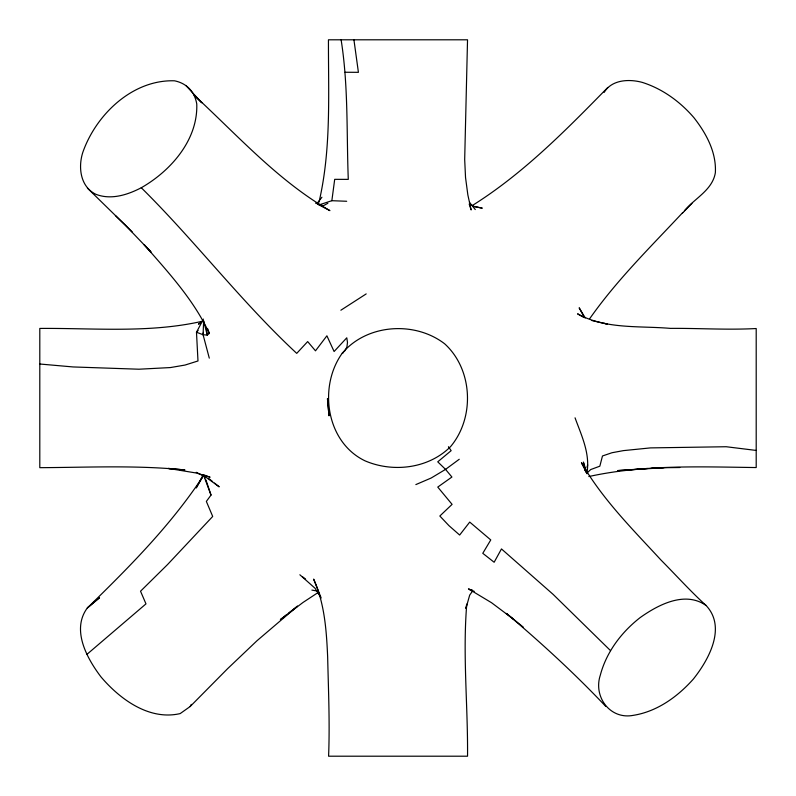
<?xml version="1.0" encoding="UTF-8"?>
<svg xmlns="http://www.w3.org/2000/svg" width="796" height="796" viewBox="0 0 796 796"><rect width="100%" height="100%" fill="white"/><g stroke="black" fill="none" stroke-linecap="round" stroke-linejoin="round"><path stroke-width="1.19" d="M209.288 358.14L203.07 334.718L203.637 321.126M587.209 471.232C589.776 452.466 581.289 434.994 575.05 417.83M466.745 604.363C462.595 654.859 467.958 705.594 467.541 756.2L328.589 756.2C329.912 723.126 328.41 690.023 327.654 656.959C326.489 630.601 324.639 603.458 313.624 579.1L321.176 597.985L315.027 588.234L299.873 574.772M319.206 204.851L331.852 200.701L334.698 179.339L348.28 179.379C346.499 132.833 348.449 85.948 341.116 39.8M207.726 328.848L209.318 333.415L207.268 335.096L203.07 334.718L203.428 332.37M466.675 604.224L465.929 608.423L469.69 595.119L472.506 591.159M344.399 351.484L346.897 347.155L347.484 342.399L346.787 337.803L334.101 351.514L326.897 335.812L315.485 350.827L307.664 341.584L296.729 353.374C241.178 301.764 195.199 241.009 141.29 187.737C127.529 194.901 111.072 200.184 95.888 194.314C80.297 186.801 77.968 167.23 82.834 152.295C96.077 114.495 132.574 79.461 174.503 80.804A75.69 43.7 -45 0 1 196.761 104.017C198.055 139.847 170.861 170.851 141.29 187.737M586.96 467.282L587.677 464.944M319.017 202.114C331.385 149.111 328.31 93.858 328.45 39.8L467.531 39.8L464.685 159.528L465.531 177.488L467.849 194.891L471.142 209.945L469.202 204.065M203.199 474.794L196.204 487.948L202.572 477.033C170.424 525.728 128.872 567.419 87.301 608.005C71.212 629.765 86.903 658.342 100.953 676.859C119.957 699.286 149.33 720.778 180.185 713.584L190.174 706.51L227.636 668.65L256.979 640.75L297.445 606.224M706.112 605.517C685.137 590.612 658.302 604.671 640.113 617.626C621.437 632.183 606.363 652.113 600.293 675.237C593.149 696.729 610.015 719.813 633.248 715.355C657.068 711.604 677.565 696.779 693.306 679.127C708.758 659.755 726.658 627.367 706.112 605.517C690.321 591.12 676.043 575.2 660.988 560.046C632.621 529.28 602.453 499.261 581.458 462.725L586.911 473.63M203.418 319.106L196.483 332.25L197.985 360.966L185.02 365.056L170.414 367.563L138.942 369.215L73.063 366.946L39.8 364.011M190.174 706.51L191.309 704.37M342.26 353.195C318.111 386.727 326.071 442.238 365.115 460.874C393.134 472.874 428.636 468.595 450.586 446.606C474.953 417.611 472.943 369.553 444.685 343.822C414.796 320.788 366.956 323.922 342.26 353.195L343.613 352.598M205.965 480.018L211.02 495.082L206.353 501.42L212.701 516.445L167.558 564.543L140.534 591.219L145.976 603.875L86.953 654.352M589.776 318.589C616.9 279.933 650.65 246.909 682.769 212.532M604.164 92.386C611.825 79.56 629.129 78.844 642.163 82.356C662.421 88.734 680.073 101.599 693.863 117.599C706.181 133.29 716.519 152.235 715.355 172.772C712.43 190.135 694.858 198.184 684.431 210.721M317.395 203.02L321.922 197.229M198.095 330.44L196.483 332.25L203.07 334.718M607.836 87.431C566.165 129.967 523.748 173.15 473.073 205.05M682.401 213.169L691.943 203.348M587.259 472.794L590.672 469.57L599.836 466.187L602.482 455.969L611.945 452.745L623.387 450.626L650.471 447.899L726.231 446.735L756.2 450.436M286.978 614.393L280.371 619.606L303.007 602.463L318.33 592.373M288.868 612.9L297.356 606.194M459.242 459.272L445.551 469.381L431.173 478.018L415.85 484.595M203.577 320.649L198.463 324.151L200.562 323.067M340.867 310.221L366.2 293.903M327.862 203.288L323.295 205.766L315.564 203.139M203.06 321.096C149.817 333.395 94.097 328.002 39.8 328.43L39.8 467.67C88.167 467.431 136.733 465.013 184.951 469.978L168.513 468.446L196.503 473.053L210.084 477.232L203.239 474.655M588.831 476.545C643.526 464.506 700.5 466.824 756.2 467.55L756.2 328.529C727.604 330.091 698.987 328.161 670.381 328.38C639.327 325.713 605.806 329.454 577.568 313.833L583.836 317.425M647.447 468.496L617.746 470.585L663.993 467.7L679.794 467.531M650.999 468.327L663.993 467.7M345.116 72.257L358.409 72.327L353.931 39.8M331.852 200.701L346.698 201.269M471.988 589.816L469.759 589.607L474.257 591.358M168.513 468.446L169.817 468.595M311.883 590.105L317.902 591.189M472.754 206.323L482.276 208.154L473.839 206.353L470.993 204.542M591.916 320.559L607.209 324.042L604.423 323.405M471.899 590.274L468.486 588.861L491.54 602.721L513.579 619.258M196.264 472.307L205.985 477.222L219.199 486.834L214.482 483.072M317.614 204.214L329.912 210.622C278.033 180.801 237.795 135.539 194.214 95.321L201.826 102.784L186.224 85.878M302.729 576.931L305.584 579.1M208.811 478.545L212.592 481.56M523.38 627.218L506.355 613.398C541.041 642.7 574.622 673.426 605.816 706.46M87.421 188.145L125.121 224.989L150.981 251.964L144.096 244.611C168.225 272.252 193.756 299.774 209.318 333.415M115.43 215.547L132.216 231.895M610.502 650.611L553.18 594.433L501.47 548.932L494.147 562.255L482.784 553.31L490.764 539.927L469.73 522.086L459.65 535.041L449.004 525.698L439.84 516.017L452.088 504.365L437.76 487.082L451.909 477.033L445.551 469.381L437.75 461.829L451.143 450.665L448.447 446.705M469.481 202.343L475.272 209.577M585.269 317.972L579.16 307.793L584.453 317.664M204.124 475.958L205.089 477.889M585.189 470.496L583.388 462.048L587.13 473.69M203.567 475.132L211.02 495.082M203.726 321.126L207.268 335.096L206.463 329.126M584.97 468.406L585.627 471.909M327.445 398.577L329.007 415.82L327.494 398.856M92.913 603.239L87.301 608.005L99.52 597.706L92.913 603.239"/></g></svg>
